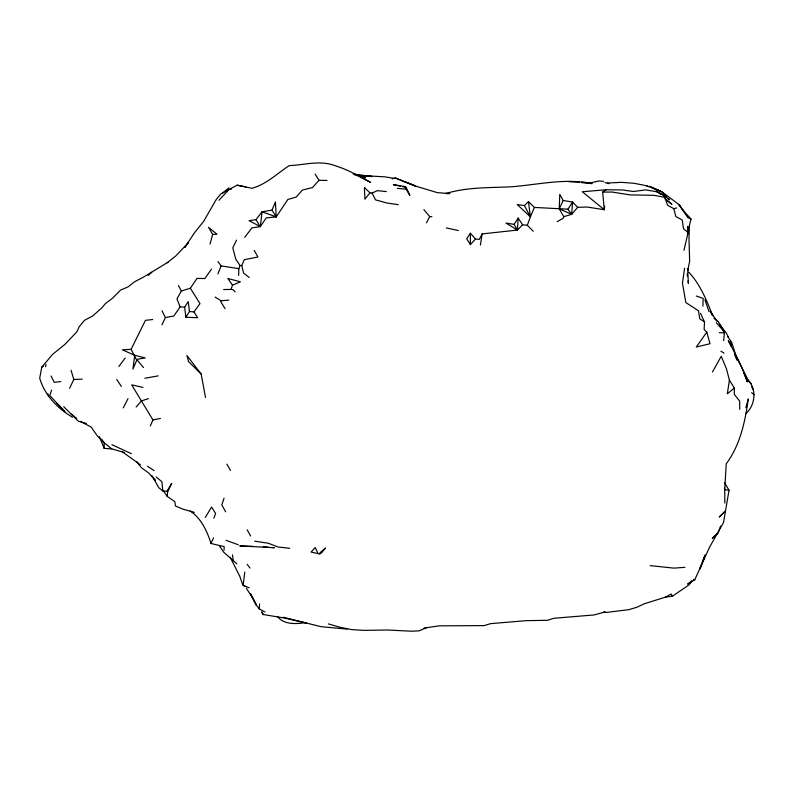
<?xml version="1.0" encoding="UTF-8"?>
<svg xmlns="http://www.w3.org/2000/svg" width="794" height="794" viewBox="0 0 794 794"><rect width="100%" height="100%" fill="white"/><g stroke="black" fill="none" stroke-linecap="round" stroke-linejoin="round"><path stroke-width="1.19" d="M739.7 409.386L739.71 401.178L734.311 394.36L734.351 388.097L729.408 380.157L726.5 368.942L721.23 356.268L712.456 372.029M475.497 239.034L470.385 244.631L470.405 233.247L475.497 239.034L479.318 239.381L482.137 233.922L517.42 230.062L522.601 224.801L527.305 225.228L533.26 231.312M124.162 452.441L111.736 448.868L104.163 448.392L104.193 442.834L101.592 439.181M224.097 550.163L224.146 546.629L211.025 543.483C207.016 531.117 201.507 518.641 190.223 510.999M702.918 306.147L703.137 298.395L696.278 296.003M238.647 275.349L238.845 268.66L240.026 265.464L235.818 259.291L232.791 247.897L236.523 240.125M687.554 234.865L687.822 226.27L688.12 232.553L683.952 250.348M700.516 313.352L704.496 321.927L704.139 329.52L706.809 332.1L709.995 343.723L696.288 347.038L706.809 332.1M517.42 230.062L514.095 224.365L505.957 223.045L517.42 230.062L518.174 218.072L522.601 224.801M264.908 611.966L259.201 608.829L259.578 603.906M563.74 216.663L571.65 214.36L572.603 202.083L563.214 200.485L559.77 194.401L559.244 208.753L563.74 216.663L563.115 218.35L557.18 221.675M194.292 512.368L182.957 509.153L175.424 505.967L174.839 501.679L167.266 496.419L167.603 492.052L171.742 483.308L166.859 491.317L162.81 490.95L158.79 487.714L151.952 475.596M604.621 206.202L604.294 209.725L587.272 207.045L577.695 207.323L572.603 202.083L567.889 209.179L534.392 207.433L528.476 201.597L524.397 205.557L517.192 204.515L530.402 216.861L527.305 225.228M723.652 340.576L724.416 332.875L723.026 330.284L716.287 322.751M45.645 366.739L45.913 364.347M326.969 180.437L318.99 180.307L312.518 187.553L302.365 190.074L296.172 197.081L287.835 199.512L276.223 216.881L262.02 211.78L255.966 219.68L249.078 220.672L260.343 226.608L262.02 211.78L272.005 210.152L275.419 201.904L276.223 216.881L266.208 217.893L260.343 226.608L251.916 227.908L244.731 237.337M245.902 586.597L243.133 585.406L244.78 572.127M131.079 349.34L122.296 349.836L134.732 355.295L132.916 369.101L136.757 360.268L131.079 349.34L145.441 320.349L152.706 319.525M729.408 380.157L727.334 393.774L734.351 388.097M480.43 245.018L482.137 233.922M684.607 268.253L682.443 283.101L685.837 302.574L698.472 310.762L699.812 318.801L704.496 321.927M724.475 482.722L729.031 490.235L723.493 522.581L709.499 547.284L694.79 579.739L687.624 584.156L691.852 580.742M747.71 379.75C757.109 388.792 755.293 405.148 746.013 413.555M245.872 186.878L237.138 185.191L220.911 193.855L216.296 199.403L203.711 221.258L194.212 233.168L184.803 247.4L188.099 243.004L175.524 256.194L167.127 262.745L143.525 277.106L134.573 281.761L128.122 286.872L120.559 290.078L112.579 298.187L105.523 303.477L101.463 308.231L92.263 316.25L84.601 320.24L79.211 326.671L76.849 331.862L64.82 344.457L52.483 354.452L41.784 367.175L39.7 378.172C44.653 395.263 57.496 408.285 72.472 417.227M649.839 186.223L662.087 191.969L678.81 204.415L684.418 211.879L691.038 218.995L689.48 224.98L688.994 238.567L689.639 261.295L687.733 270.655L688.368 283.339L688.061 280.967M210.033 244.086L212.643 234.448L208.544 227.342L216.98 234.23L212.643 234.448M745.824 407.769L748.305 398.945C745.1 421.604 740.246 444.997 726.242 463.775L724.714 489.68L724.843 503.078M51.6 390.082L49.794 395.521L64.91 411.679L56.434 402.915M224.047 498.245L221.804 504.974L225.665 511.812M704.08 558.083L700.199 568.822M720.575 526.094L718.074 533.121L712.297 538.392L717.528 533.419M705.003 555.244L703.127 560.485L705.132 555.095M143.476 367.572L137.471 360.327L137.918 359.106L145.233 357.935L134.732 355.295M228.771 300.152L221.04 300.757L220.712 301.631L225.119 308.717M223.66 289.542L230.945 289.443L232.523 285.185L240.393 281.81L227.818 278.476L232.523 285.185M213.874 518.214L215.631 513.47L211.551 507.048L205.309 517.46M319.645 553.884L320.121 552.614L325.461 548.049L321.352 553.021L319.645 553.884L311.04 552.078L315.238 547.483L318.076 553.746M217.903 273.95L221.079 265.891L218.003 261.554M700.06 567.75L703.633 559.155M524.397 205.557L530.402 216.861L534.392 207.433M249.177 277.483L243.569 273.027L241.763 265.623L244.304 259.688L257.931 257.008L254.239 250.418M150.354 425.902L152.934 419.937L131.665 384.842L142.989 387.412M211.025 543.483L213.536 537.885M161.966 324.825L165.4 317.55L162.016 310.742M69.604 388.296L73.782 379.502L71.073 370.252M563.214 200.485L559.244 208.753L571.65 214.36L577.695 207.323M426.487 222.806L429.693 216.544L423.887 209.646M123.259 407.898L128.023 398.657M211.442 269.156L204.872 278.535L196.972 278.396L190.352 288.232L181.35 290.991L176.953 298.921L180.149 306.812L173.876 316.002L165.4 317.55M185.826 317.263L189.429 311.496L188.228 301.581L184.665 307.228L185.826 317.263L197.676 317.719L193.964 311.913L189.429 311.496M514.095 224.365L518.174 218.072M470.405 233.247L466.683 238.756L470.385 244.631M193.964 311.913L199.989 303.626L190.352 288.232M118.872 366.481L125.204 358.034M369.954 192.882L364.912 199.175L364.436 187.444L369.954 192.882L372.118 193.081L377.339 190.639L386.4 191.612M691.971 581.258L688.805 585.049L672.419 596.225L665.511 597.128L644.232 603.807L636.788 607.311L628.779 609.663L605.901 612.492L603.837 611.876M136.161 407.034L141.362 400.97L148.468 398.588M218.955 200.257L229.029 189.508L231.431 189.131M148.26 275.468L151.704 272.282M222.082 193.518L228.93 187.771M41.784 367.175L43.432 366.044M606.14 189.766L582.29 191.751L604.294 209.725L602.646 192.088L606.14 189.766L622.168 189.925L633.404 191.503L645.641 189.895L657.501 191.87L664.439 195.979L667.605 205.279L673.788 208.683L676.736 207.929M665.511 597.128L671.079 594.001L672.419 596.225M605.226 611.946L594.011 614.953L553.884 618.278L547.443 620.303L526.353 620.65L490.593 623.647L484.052 625.622L439.132 625.841L426.209 627.776L419.282 630.823L411.6 631.21L387.75 630.019L363.652 630.357L351.613 629.582L339.842 627.22L328.339 623.886M167.127 262.745L167.951 262.417M392.176 178.878L395.303 177.975L415.59 186.143L395.303 177.975L394.161 178.402L385.011 176.854L358.044 175.335M152.934 419.937L160.428 418.458M144.855 378.272L158.205 375.87M305.492 622.615C296.202 624.064 283.835 624.888 277.563 616.551M60.801 381.557L54.27 382.361L51.064 376.009M423.986 628.054L426.209 627.776M446.089 193.448C467.12 187.146 489.183 187.791 510.8 186.828C537.885 184.803 565 177.856 592.135 183.622L581.555 182.59M684.904 567.313L674.066 568.127L650.177 565.626M607.4 183.017L621.642 182.342L633.83 183.275L644.539 185.29M446.297 193.686L449.92 193.528L437.484 192.694L417.138 186.55L404.622 181.608M73.782 379.502L82.209 379.135M602.646 192.088L612.095 192.049L630.019 194.897L653.948 195.324L665.203 197.408M253.365 546.401L239.758 545.954L274.377 547.721L271.905 547.503M719.334 332.676L724.416 332.875M579.203 182.233L569.258 181.757M581.555 182.342L590.954 182.769L599.023 180.953L603.609 181.369M358.015 175.375L371.84 176.506L353.241 174.045M397.417 188.396L406.161 189.131L409.863 195.413L406.052 187.324L404.781 186.53L393.328 184.655L400.265 186.114M263.261 546.719L268.203 547.165M429.693 216.544L431.886 216.742M240.026 265.464L241.763 265.623M230.945 289.443L233.029 289.631L235.123 291.884M180.149 306.812L184.665 307.228M136.757 360.268L137.471 360.327M347.038 629.106L320.984 626.674L283.26 617.246M289.77 548.307L278.019 547.006L268.193 543.215L254.705 541.18M221.079 265.891L238.845 268.66M729.031 490.235L724.714 489.68L724.465 487.407M262.01 612.323L263.191 614.516L284.619 618.069L306.395 623.101M398.28 204.663L386.976 203.026L375.522 199.87L372.118 193.081M402.578 186.6L406.052 187.324M237.138 185.191L251.956 188.297C266.466 184.248 276.927 173.638 289.244 165.618C304.152 165.063 318.682 160.239 333.589 165.132C341.073 167.633 348.487 170.412 355.355 174.323L370.55 182.372L355.355 174.323L365.677 177.767L354.313 174.66M446.297 227.938L458.327 230.528M604.968 182.59L608.988 183.662M86.377 423.46L78.368 421.227L63.748 406.756M693.549 579.372L694.79 579.739M226.092 540.327L238.23 544.734M647.993 186.372L645.73 185.518L660.479 191.066L652.539 188.079M243.133 585.406L249.118 587.818M111.875 444.67L131.397 453.711M691.038 218.995L687.882 217.645L678.81 204.415L683.942 211.472M80.402 421.396L91.221 427.103L97.255 435.827L104.193 442.834L111.736 448.868M720.932 351.196L724.039 353.132M215.134 297.085L221.04 300.757M660.797 194.173L655.864 191.086L662.97 194.5L669.66 199.721L667.694 198.48M663.754 196.019L665.719 197.249M147.486 466.227L154.115 470.614M140.359 464.738L122.028 451.627M713.955 318.325L718.203 321.53L723.542 330.592L719.225 323.436M751.61 392.693L754.3 394.717M665.263 199.066L671.942 204.326L665.312 198.818L664.439 195.979M71.132 413.992L76.69 418.438M688.12 232.553L683.525 228.761L682.245 219.998L675.863 216.564L673.788 208.683M156.11 476.886L161.916 481.76L162.81 490.95M236.83 563.829L223.759 552.247L219.71 546.332M662.087 191.969L666.355 196.058M166.859 491.317L167.603 492.052M201.16 374.073L188.545 361.578L186.908 355.484L201.16 374.073L205.517 397.466M688.735 272.114C700.229 284.401 706.63 300.211 712.655 315.675L710.967 312.717M751.223 383.968L748.444 380.654L736.246 356.685L731.631 342.204L727.83 336.825M720.029 325.163L726.192 332.835L728.515 337.381M259.201 608.829L256.472 605.346L250.656 594.031M136.856 461.771L141.233 467.567L148.776 473.075L155.366 480.43L154.066 478.464M247.232 564.355L250.031 568.097M567.889 209.179L571.65 214.36M716.932 321.262L710.134 311.02M163.296 490.702L167.266 496.419M116.748 379.482L121.353 386.42M255.966 219.68L260.343 226.608M272.005 210.152L276.223 216.881M315.079 174.045L318.99 180.307M226.886 464.172L230.498 470.445M247.142 529.806L250.646 536.01M230.181 557.199L239.728 576.206L242.617 584.453M751.521 386.529L753.228 389.695M178.382 285.473L181.35 290.991M404.781 186.53L406.161 189.131M246.309 588.304L252.482 597.654L256.472 605.346L250.686 594.011M104.163 448.392L99.399 436.591M261.762 611.846L263.191 614.516M687.465 268.471L688.467 270.496M729.765 343.852L728.306 340.457C735.135 354.015 742.757 367.334 747.303 381.934L743.7 372.714M734.629 354.7L736.971 360.188M704.973 299.804L709.022 311.685M47.848 393.814L48.533 395.968M730.47 343.465L731.343 346.492M730.361 341.926L731.413 346.263M687.138 273.861L687.445 276.233M528.476 201.597L530.402 216.861M232.533 554.897L233.128 560.008M725.478 510.979L719.364 516.904L725.478 510.979"/></g></svg>
